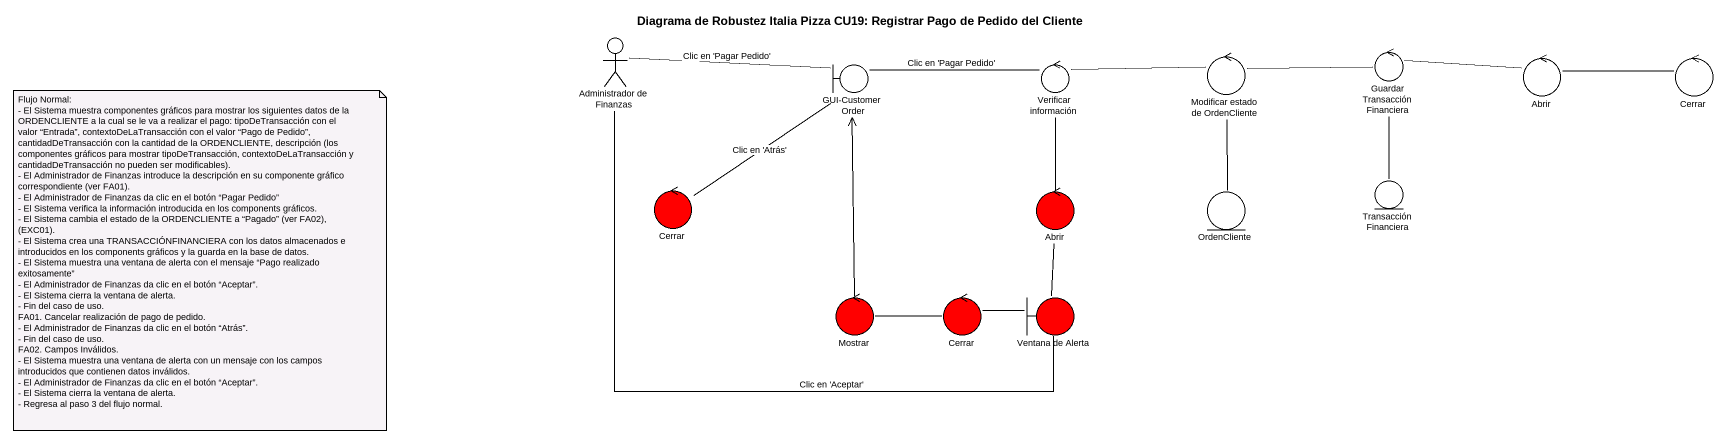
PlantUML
@startuml
title Diagrama de Robustez Italia Pizza CU19: Registrar Pago de Pedido del Cliente
actor "Administrador de Finanzas" as Administrador_de_Finanzas
boundary "GUI-CustomerOrder" as GUI_CustomerOrder
control "Verificar información" as Verificar_información
control "Modificar estado de OrdenCliente" as Modificar_estado_de
control "Guardar TransacciónFinanciera" as Guardar_TransacciónFinancier
control Abrir
control Cerrar
entity TransacciónFinanciera
control "Cerrar" as Cerrar_2 #FF0000
control "Abrir" as Abrir_2 #FF0000
entity OrdenCliente
control Mostrar #FF0000
control "Cerrar" as Cerrar_3 #FF0000
boundary "Ventana de Alerta" as Ventana_de_Alerta #FF0000
Administrador_de_Finanzas -right- GUI_CustomerOrder : Clic en 'Pagar Pedido'
Administrador_de_Finanzas -right- Ventana_de_Alerta : Clic en 'Aceptar'
GUI_CustomerOrder -right- Verificar_información : Clic en 'Pagar Pedido'
GUI_CustomerOrder -- Cerrar_2 : Clic en 'Atrás'
Verificar_información -right- Modificar_estado_de
Verificar_información -- Abrir_2
Modificar_estado_de -right- Guardar_TransacciónFinancier
Modificar_estado_de -- OrdenCliente
Guardar_TransacciónFinancier -right- Abrir
Guardar_TransacciónFinancier -- TransacciónFinanciera
Abrir -right- Cerrar
Abrir_2 -- Ventana_de_Alerta
Mostrar -up-> GUI_CustomerOrder
Cerrar_3 -left- Mostrar
Ventana_de_Alerta -left- Cerrar_3
note as N1
  Flujo Normal:
  - El Sistema muestra componentes gráficos para mostrar los siguientes datos de la ORDENCLIENTE a la cual se le va a realizar el pago: tipoDeTransacción con el valor “Entrada”, contextoDeLaTransacción con el valor “Pago de Pedido”, cantidadDeTransacción con la cantidad de la ORDENCLIENTE, descripción (los componentes gráficos para mostrar tipoDeTransacción, contextoDeLaTransacción y cantidadDeTransacción no pueden ser modificables).
  - El Administrador de Finanzas introduce la descripción en su componente gráfico correspondiente (ver FA01).
  - El Administrador de Finanzas da clic en el botón “Pagar Pedido”
  - El Sistema verifica la información introducida en los components gráficos.
  - El Sistema cambia el estado de la ORDENCLIENTE a “Pagado” (ver FA02), (EXC01).
  - El Sistema crea una TRANSACCIÓNFINANCIERA con los datos almacenados e introducidos en los components gráficos y la guarda en la base de datos.
  - El Sistema muestra una ventana de alerta con el mensaje “Pago realizado exitosamente”
  - El Administrador de Finanzas da clic en el botón “Aceptar”.
  - El Sistema cierra la ventana de alerta.
  - Fin del caso de uso.
  FA01. Cancelar realización de pago de pedido.
  - El Administrador de Finanzas da clic en el botón “Atrás”.
  - Fin del caso de uso.
  FA02. Campos Inválidos.
  - El Sistema muestra una ventana de alerta con un mensaje con los campos introducidos que contienen datos inválidos.
  - El Administrador de Finanzas da clic en el botón “Aceptar”.
  - El Sistema cierra la ventana de alerta.
  - Regresa al paso 3 del flujo normal.
end note
@enduml
